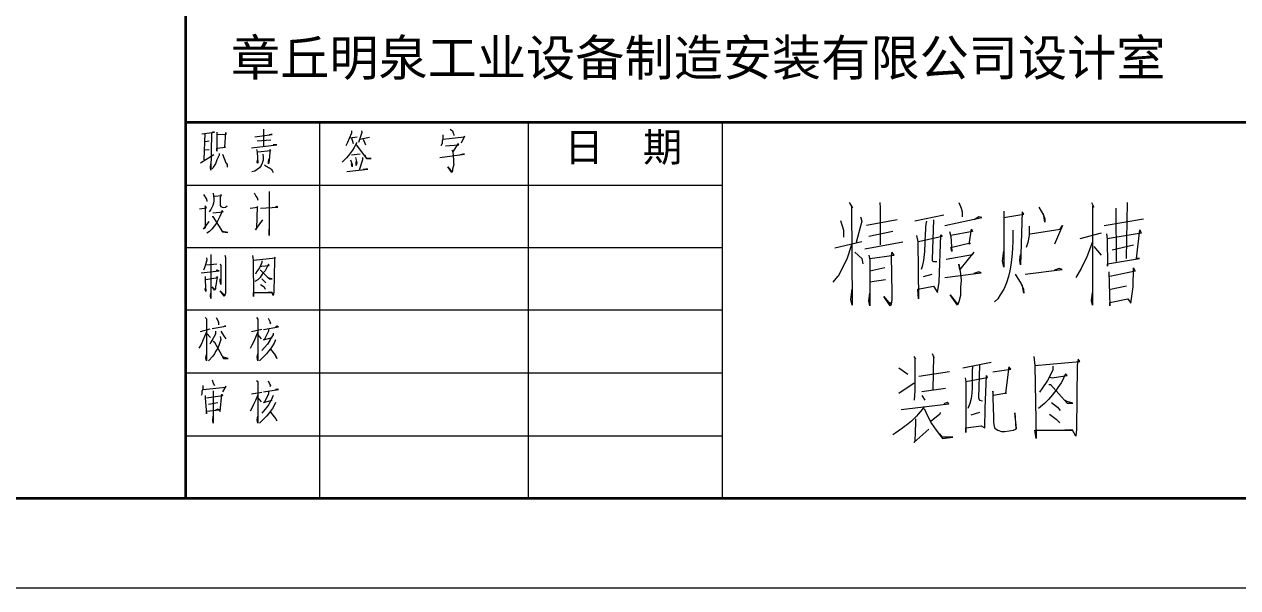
# Model space of a CAD drawing. Header units: millimetres. Extents: x 0 to 1181, y 0 to 1658.
# Drawn here: x 600.6 to 979.1, y 0.3 to 175.9 of the extents above; entities that cross this region are included whole.
import ezdxf

# ---------------------------------------------------------------- set-up
doc = ezdxf.new("R2010")
doc.units = ezdxf.units.MM
doc.layers.add('1', color=7, linetype='Continuous')

msp = doc.modelspace()

# ---------------------------------------------------------------- linework, layer by layer
at = {"layer": '1', "color": 0, "lineweight": 35}
for points in [[(650.88, 518.18), (650.88, 28.22)], [(650.88, 145.4), (1153.44, 145.4)], [(78.48, 28.22), (1153.44, 28.22)]]:
    msp.add_lwpolyline(points, dxfattribs=at)
at = {"layer": '1', "color": 0, "lineweight": 9}
for points in [[(692.64, 145.4), (692.64, 28.22)], [(757.75, 145.4), (757.75, 28.22)], [(818.28, 145.4), (818.28, 28.22)], [(655.92, 141.8), (659.88, 142.34), (659.52, 142.34), (658.98, 141.98), (658.8, 130.46), (658.62, 131.36), (658.8, 132.44)], [(656.64, 133.7), (657, 141.98)], [(660.6, 142.34), (660.6, 141.26), (660.6, 136.4), (660.6, 137.3), (663.3, 137.66), (663.12, 137.66), (663.48, 142.16), (663.48, 141.62), (660.6, 141.44)], [(672.48, 140.9), (677.88, 141.62), (677.52, 141.62), (676.98, 141.44)], [(675.18, 143.24), (675.18, 138.02)], [(702.65, 142.7), (702.65, 141.98), (701.93, 140.36), (701.39, 139.1), (700.85, 138.02)], [(702.11, 140.54), (704.45, 140.9)], [(702.65, 140.54), (703.19, 138.74)], [(705.71, 142.7), (705.89, 142.16), (704.81, 139.1)], [(705.17, 140.18), (708.23, 140.72)], [(706.25, 140.18), (706.97, 138.38)], [(731.1, 141.44), (731.1, 140.18), (730.92, 139.46), (730.92, 138.74), (730.56, 138.02)], [(731.1, 140.18), (737.94, 140.9), (737.94, 141.08), (736.86, 138.92)], [(733.44, 143.24), (734.16, 142.7), (734.34, 141.98), (734.52, 141.62), (734.52, 141.26)], [(656.82, 136.76), (658.26, 136.94)], [(658.26, 139.46), (657, 139.28)], [(671.4, 137.48), (679.32, 138.38), (678.96, 138.38), (678.24, 138.38)], [(673.02, 136.94), (673.2, 136.04), (673.38, 132.62), (673.2, 132.98), (673.38, 133.88)], [(677.52, 139.82), (673.2, 139.46)], [(673.38, 136.22), (677.52, 136.58), (677.16, 136.94), (677.16, 136.04), (676.98, 133.52), (676.8, 132.44), (676.8, 133.16), (676.98, 134.06)], [(704.09, 138.38), (707.33, 134.06), (708.77, 134.06), (707.33, 134.24), (706.79, 135.14)], [(732, 138.02), (736.14, 138.38), (735.96, 138.74), (734.16, 136.04)], [(655.56, 132.8), (659.7, 135.32)], [(661.32, 135.68), (661.32, 135.14), (660.6, 133.7), (660.24, 132.44), (659.52, 131.36), (659.16, 130.82)], [(662.4, 135.5), (663.48, 132.8), (663.84, 132.26), (663.84, 131.36)], [(702.29, 133.7), (702.83, 132.26), (702.83, 131.54), (702.65, 132.44)], [(705.35, 135.5), (702.65, 135.14)], [(703.91, 134.42), (704.27, 132.8), (704.09, 131.9), (704.09, 133.16)], [(706.07, 134.42), (706.07, 133.7), (704.99, 130.46)], [(730.2, 134.42), (737.94, 135.5), (737.4, 135.5), (736.32, 135.14)], [(701.21, 130.1), (707.69, 130.82), (707.15, 130.82), (706.25, 130.64)], [(650.88, 125.78), (818.28, 125.78)], [(656.46, 122.9), (657.36, 121.46), (657.54, 120.74)], [(672.3, 123.44), (672.84, 122.36), (673.2, 121.82), (673.38, 121.1)], [(676.98, 123.8), (676.98, 110.12), (676.98, 112.1)], [(655.2, 118.4), (657.36, 118.76), (657, 119.3), (657, 118.4), (657, 112.46), (656.46, 112.1), (658.26, 114.44)], [(671.04, 118.58), (673.38, 118.94), (673.2, 119.12), (673.02, 112.28), (672.66, 111.92), (675, 114.98)], [(674.28, 118.58), (679.68, 118.94), (679.32, 119.12), (678.78, 118.94)], [(857.88, 120.38), (858.96, 118.76), (858.6, 119.3), (858.78, 88.34), (858.42, 90.14), (858.78, 93.38)], [(867.42, 120.38), (867.6, 118.76), (867.6, 107.24)], [(892.08, 120.38), (892.8, 118.58), (893.16, 117.5), (893.16, 115.88)], [(906.12, 117.68), (906.12, 116.06), (906.12, 100.22), (905.76, 102.2), (906.12, 105.26)], [(906.12, 115.7), (912.42, 116.78), (911.88, 117.5), (911.34, 100.94), (911.16, 102.38), (911.34, 104.18)], [(917.1, 118.94), (918.54, 116.42), (918.9, 115.34), (918.9, 114.26), (918.54, 116.96)], [(933.48, 120.38), (934.2, 118.94), (933.84, 119.3), (933.84, 88.34), (933.48, 89.78), (933.84, 92.3)], [(941.04, 118.58), (941.22, 102.02)], [(944.64, 120.38), (944.28, 102.92)], [(659.16, 116.06), (659.34, 116.06), (662.4, 111.2), (664.02, 111.02), (662.4, 111.38), (662.04, 111.92)], [(855.18, 114.8), (856.08, 111.74), (856.08, 109.58)], [(861.48, 115.88), (861.84, 114.62), (860.04, 107.96)], [(872.82, 114.98), (863.28, 113.18)], [(887.4, 116.42), (878.4, 114.62)], [(884.16, 114.98), (883.8, 102.74), (883.8, 102.2), (884.16, 102.02), (885.24, 102.02)], [(887.76, 113.18), (899.28, 115.7), (898.38, 115.88), (896.94, 114.98)], [(937.44, 113.18), (949.68, 115.34)], [(871.56, 111.38), (864, 109.76)], [(878.94, 110.12), (879.3, 108.14), (879.48, 90.32), (879.3, 93.38), (884.16, 94.28), (885.42, 92.3), (885.96, 95.54), (886.5, 110.3), (886.86, 109.76), (879.48, 108.14)], [(889.2, 111.38), (889.56, 109.76), (889.92, 105.08), (889.56, 106.34), (895.68, 107.78), (895.32, 107.42), (896.04, 112.1), (896.4, 111.38), (889.56, 110.12)], [(914.04, 113), (914.04, 110.12), (913.68, 107.96), (913.14, 106.34)], [(914.4, 110.66), (923.76, 112.1), (924.48, 113.18), (921.96, 107.42)], [(936.54, 110.84), (929.88, 109.04)], [(938.16, 110.66), (938.34, 109.04), (938.52, 100.58), (938.52, 101.3), (948.42, 102.92), (947.52, 102.92), (948.6, 111.92), (948.96, 110.84), (938.34, 109.04)], [(650.88, 106.34), (818.28, 106.34)], [(858.6, 107.24), (857.16, 102.74), (855.54, 99.5), (854.46, 97.34), (854.28, 97.34), (852.84, 95.54)], [(861.84, 108.14), (853.38, 106.16)], [(862.74, 105.98), (874.62, 108.14)], [(933.84, 108.14), (932.04, 103.46), (930.24, 99.86), (928.62, 96.98)], [(934.2, 106.7), (936.54, 104)], [(939.96, 105.62), (946.62, 107.24)], [(657.36, 103.1), (657.54, 102.38), (656.82, 100.04), (656.46, 99.32)], [(658.8, 104.18), (658.8, 103.64), (658.8, 90.5), (658.62, 91.4), (658.8, 92.12)], [(663.12, 104), (663.3, 103.28), (663.3, 92.12), (663.12, 91.58), (663.12, 91.4), (662.94, 91.22), (661.68, 92.84), (663.12, 91.4)], [(671.76, 103.82), (671.94, 102.38), (672.12, 91.04), (672.12, 92.3), (677.88, 92.3), (677.52, 92.3), (676.62, 92.3)], [(672.12, 102.38), (678.96, 103.1), (678.6, 103.28), (678.6, 102.38), (678.42, 92.48), (678.24, 91.4), (677.88, 92.3)], [(859.68, 104.9), (861.84, 102.92), (862.2, 101.3)], [(864, 104), (864.36, 102.38), (864.36, 88.16), (864, 89.78), (864.36, 92.12)], [(864.36, 102.92), (871.92, 104), (871.2, 104.9), (871.02, 103.82), (871.2, 92.12), (871.2, 90.14), (871.02, 88.7), (870.66, 88.16), (868.68, 91.04), (870.66, 88.7), (871.02, 89.24)], [(888.12, 102.74), (896.4, 104.18), (896.76, 104.9), (892.44, 99.5), (892.08, 101.12), (892.62, 98.24), (892.8, 96.08), (892.62, 94.1), (892.62, 91.4), (892.08, 89.42), (891.72, 88.34), (889.38, 91.58), (891.72, 88.7)], [(655.74, 98.42), (661.32, 99.14), (661.14, 99.14), (660.78, 99.32), (660.42, 99.14)], [(657.36, 100.94), (660.6, 101.3)], [(661.68, 101.3), (661.86, 100.76), (661.86, 94.82), (661.68, 95.9), (661.68, 96.62)], [(674.28, 100.58), (674.64, 100.58), (676.98, 100.76), (676.8, 101.12), (675.72, 99.14), (674.82, 98.06), (674.1, 96.98), (673.38, 96.26), (672.48, 95.72)], [(674.64, 102.2), (674.64, 101.66), (673.92, 100.04), (673.02, 98.78), (672.66, 98.06)], [(674.1, 99.32), (674.28, 99.32), (676.98, 96.62), (677.88, 96.62), (676.98, 96.8), (676.44, 96.98)], [(869.04, 100.04), (864.36, 98.96)], [(887.76, 96.98), (899.1, 98.42), (898.38, 98.78), (896.76, 98.24)], [(912.78, 98.06), (924.3, 99.5), (923.4, 99.86), (921.96, 99.32)], [(938.88, 98.78), (939.24, 88.16), (939.24, 89.24), (944.82, 90.32), (945.72, 89.06), (946.44, 94.1), (946.62, 100.04), (947.16, 98.96), (939.24, 97.34)], [(657, 97.34), (657, 96.26), (657, 95.9), (657.18, 92.66), (657, 93.38), (657.18, 93.92)], [(657.18, 96.44), (660.96, 96.98), (660.6, 97.34), (660.6, 96.62), (660.42, 95.18), (660.24, 94.1), (660.24, 93.38), (659.88, 93.02), (659.16, 94.1), (660.06, 93.2)], [(674.28, 94.82), (675.36, 94.1), (675.72, 93.38)], [(674.64, 96.62), (675.9, 95.36)], [(869.22, 96.26), (864.36, 95.54)], [(881.1, 97.34), (883.8, 98.06)], [(909.72, 98.06), (911.52, 95), (912.24, 93.38), (912.42, 92.12), (911.88, 94.82)], [(939.42, 93.38), (944.46, 94.46)], [(650.88, 86.9), (818.28, 86.9)], [(657, 84.56), (657.54, 84.02), (657.36, 84.02), (657.36, 71.06), (657.18, 71.96), (657.36, 73.04)], [(660.42, 84.56), (660.96, 83.66), (661.14, 82.94), (661.14, 82.22)], [(673.02, 84.56), (673.38, 84.02), (673.38, 84.02), (673.38, 71.06), (673.2, 72.14), (673.38, 73.22)], [(676.62, 84.38), (677.16, 83.3), (677.34, 82.76), (677.16, 82.58)], [(657.36, 80.06), (656.82, 78.62), (656.28, 77.36), (655.74, 76.1), (655.02, 75.02)], [(658.44, 80.96), (655.38, 80.06)], [(657.36, 79.7), (658.62, 78.26)], [(660.24, 80.24), (660.24, 79.34), (659.34, 77.9), (658.8, 76.82), (658.44, 76.28)], [(659.16, 81.14), (663.48, 81.86), (663.12, 81.86), (662.76, 81.68)], [(661.86, 80.24), (662.76, 78.98), (663.48, 77.9)], [(673.38, 80.06), (672.66, 78.26), (672.12, 76.82), (671.58, 75.92), (671.04, 74.84)], [(674.64, 80.78), (671.4, 80.06)], [(678.24, 79.7), (678.24, 79.16), (677.16, 77.54), (677.16, 77.36), (676.44, 76.28), (675.54, 75.2), (674.64, 74.3)], [(675.18, 80.78), (679.86, 81.68), (679.5, 81.86), (678.96, 81.5)], [(676.8, 80.96), (676.8, 80.24), (675.36, 77.54), (675.18, 77.54), (677.88, 78.26)], [(661.68, 78.62), (661.86, 77.72), (661.32, 76.1), (660.96, 75.02), (660.24, 73.94), (659.88, 73.22), (659.34, 72.5), (658.08, 71.06)], [(659.52, 77.18), (659.88, 76.82), (662.76, 71.78), (664.2, 71.78), (662.76, 72.14), (662.4, 72.5)], [(673.38, 79.16), (674.46, 77.9)], [(677.34, 74.66), (678.96, 72.68), (679.32, 71.78), (678.78, 72.86)], [(878.04, 72.43), (878.58, 71.53), (878.4, 71.71), (878.4, 61.81), (878.22, 58.75)], [(883.8, 73.33), (884.34, 72.07), (884.16, 72.61), (883.98, 61.99)], [(915.48, 72.43), (915.84, 69.55), (916.2, 46.87), (915.84, 49.39), (927.72, 49.39), (926.82, 49.57), (925.2, 49.39)], [(873.36, 68.83), (876.24, 66.85)], [(893.34, 68.83), (902.16, 70.63)], [(898.56, 69.73), (898.2, 59.47), (898.56, 58.75), (899.46, 58.57)], [(902.7, 67.57), (908.28, 68.47), (907.74, 69.19), (906.66, 60.91), (907.02, 60.91), (902.88, 60.19), (902.7, 61.63), (902.7, 59.47), (902.88, 53.53), (902.88, 51.91), (903.06, 51.19), (903.24, 50.11), (903.78, 49.75), (904.32, 49.39), (905.4, 49.03), (906.48, 49.03), (909.18, 49.39), (909.9, 49.75), (910.08, 49.93), (909.54, 54.79), (909.9, 49.93)], [(915.84, 69.55), (929.88, 70.81), (929.34, 71.53), (928.98, 69.55), (928.8, 49.75), (928.62, 47.59), (927.54, 49.39)], [(921.42, 69.37), (921.42, 68.11), (919.8, 64.87), (918, 62.35), (917.28, 61.27)], [(650.88, 67.28), (818.28, 67.28)], [(659.16, 65.12), (659.52, 64.04), (659.88, 63.32)], [(673.02, 64.94), (673.38, 64.58), (673.38, 64.58), (673.38, 51.62), (673.2, 52.7), (673.38, 53.78)], [(676.62, 64.76), (677.16, 63.68), (677.34, 63.32), (677.16, 62.96)], [(879.66, 66.31), (889.2, 67.75)], [(894.06, 65.77), (894.24, 64.51), (894.24, 56.59), (894.24, 48.67), (894.24, 50.11), (899.1, 50.83), (900.18, 50.11), (900.36, 56.23), (900.72, 66.49), (900.9, 65.77), (894.24, 64.51)], [(656.28, 63.32), (656.28, 62.24), (655.92, 61.52), (655.92, 60.62), (655.74, 60.26)], [(656.28, 62.06), (663.48, 62.78), (663.48, 63.14), (662.4, 61.34)], [(661.5, 55.76), (661.68, 55.22), (662.22, 60.62), (662.4, 60.08), (657.36, 59.36)], [(659.52, 61.7), (659.52, 61.52), (659.52, 51.62), (659.34, 52.52), (659.52, 53.78)], [(674.64, 61.16), (671.4, 60.62)], [(675.18, 61.34), (679.86, 62.06), (679.5, 62.24), (678.96, 62.06)], [(676.8, 61.34), (676.8, 60.62), (675.36, 58.1), (675.18, 58.1), (677.88, 58.82)], [(873.36, 60.91), (878.22, 64.15)], [(880.56, 61.45), (887.94, 62.53)], [(920.16, 63.61), (920.7, 63.61), (925.92, 57.85), (927.72, 57.85), (925.92, 58.39), (925.02, 58.75)], [(657, 60.26), (657, 59.36), (657.36, 54.5), (657.36, 55.4), (661.5, 55.76), (660.96, 55.94), (660.06, 55.58)], [(658.08, 57.56), (660.96, 58.1)], [(673.38, 60.44), (672.66, 58.64), (672.12, 57.38), (671.58, 56.3), (671.04, 55.4)], [(673.38, 59.54), (674.46, 58.28)], [(874.08, 55.87), (889.02, 57.67), (888.48, 58.03), (887.4, 57.67)], [(880.56, 60.19), (881.46, 58.75)], [(921.06, 58.03), (922.86, 56.59), (923.76, 55.51)], [(677.34, 55.04), (678.96, 53.06), (679.32, 52.34), (678.78, 53.42)], [(881.28, 56.23), (882.36, 53.89), (883.62, 51.55), (885.06, 49.39), (886.68, 47.23), (887.04, 46.87), (890.28, 47.23), (887.04, 47.23), (886.14, 48.31)], [(886.32, 54.97), (886.14, 54.43), (883.44, 52.27)], [(898.56, 54.97), (895.86, 54.07)], [(920.34, 54.43), (922.5, 52.81), (923.58, 51.73)], [(878.58, 52.99), (878.58, 51.73), (878.4, 45.97), (878.04, 45.61), (882.72, 49.75)], [(650.88, 47.66), (818.28, 47.66)], [(8.82, 0.32), (1181.16, 0.32)]]:
    msp.add_lwpolyline(points, dxfattribs=at)
for points in [[(704.27, 139.1), (703.55, 137.12), (701.39, 134.42), (699.77, 132.98)], [(675, 135.5), (675.54, 132.8), (674.1, 130.46), (671.58, 129.92)], [(675.54, 132.08), (676.98, 131), (677.34, 131.54), (678.24, 129.74)], [(659.52, 123.26), (659.88, 120.92), (659.7, 119.3), (658.26, 117.5)], [(882, 114.62), (881.1, 109.58), (882, 104.36), (880.38, 99.5)], [(678.96, 77.54), (677.7, 74.84), (676.08, 73.04), (673.92, 71.06)], [(896.4, 69.37), (896.04, 65.23), (896.94, 60.01), (894.96, 56.23)], [(678.96, 58.1), (677.88, 55.4), (675.9, 53.42), (673.92, 51.62)], [(678.24, 60.26), (677.52, 58.28), (676.08, 56.3), (674.64, 54.68)], [(881.28, 56.77), (877.68, 51.91), (876.24, 51.37), (871.56, 47.95)]]:
    msp.add_open_spline(points, degree=3, dxfattribs=at)
for points, knots in [([(733.98, 136.76), (734.52, 135.86), (734.34, 133.34), (734.52, 132.26), (734.52, 132.26), (734.34, 131.54), (734.34, 131.54), (734.34, 131.54), (734.16, 130.82), (734.16, 130.82), (734.16, 130.82), (734.16, 130.28), (734.16, 130.28), (734.16, 130.28), (733.98, 129.92), (733.98, 129.92), (733.98, 129.92), (733.98, 129.74), (733.98, 129.74), (733.98, 129.74), (732.72, 131.54), (732.72, 131.54), (732.72, 131.54), (733.98, 129.92), (733.98, 129.92)], [0, 0, 0, 0, 1, 1, 1, 2, 2, 2, 3, 3, 3, 4, 4, 4, 5, 5, 5, 6, 6, 6, 7, 7, 7, 8, 8, 8, 8]), ([(659.88, 122.36), (659.88, 122.36), (662.04, 122.54), (662.04, 122.54), (662.04, 122.54), (661.86, 122.9), (661.86, 122.9), (661.86, 122.9), (661.68, 122), (661.68, 122), (661.68, 122), (661.68, 119.84), (661.68, 119.84), (661.68, 119.84), (661.68, 119.48), (661.68, 119.48), (661.68, 119.48), (661.86, 119.12), (661.86, 119.12), (662.4, 118.94), (663.3, 118.58), (663.84, 119.3)], [0, 0, 0, 0, 1, 1, 1, 2, 2, 2, 3, 3, 3, 4, 4, 4, 5, 5, 5, 6, 6, 6, 7, 7, 7, 7]), ([(659.34, 117.14), (659.34, 117.14), (662.58, 117.5), (662.58, 117.5), (662.58, 117.5), (662.22, 117.86), (662.22, 117.86), (661.68, 115.7), (659.7, 111.92), (657.54, 110.84)], [0, 0, 0, 0, 1, 1, 1, 2, 2, 2, 3, 3, 3, 3]), ([(909, 111.74), (909, 106.88), (908.82, 102.02), (907.56, 97.34), (907.56, 97.34), (907.02, 95.36), (907.02, 95.36), (907.02, 95.36), (906.12, 93.38), (906.12, 93.38), (906.12, 93.38), (905.04, 91.58), (905.04, 91.58), (905.04, 91.58), (904.32, 90.32), (904.32, 90.32), (904.32, 90.32), (903.24, 89.42), (903.24, 89.42)], [0, 0, 0, 0, 1, 1, 1, 2, 2, 2, 3, 3, 3, 4, 4, 4, 5, 5, 5, 6, 6, 6, 6]), ([(920.52, 65.95), (920.52, 65.95), (921.24, 65.77), (921.24, 65.77), (921.24, 65.77), (925.92, 66.49), (925.92, 66.49), (925.92, 66.49), (925.38, 67.03), (925.38, 67.03), (924.12, 63.61), (920.16, 58.39), (916.92, 56.23)], [0, 0, 0, 0, 1, 1, 1, 2, 2, 2, 3, 3, 3, 4, 4, 4, 4])]:
    msp.add_open_spline(points, degree=3, knots=knots, dxfattribs=at)

# ---------------------------------------------------------------- texts
at = {"attachment_point": 1}
for s, insert, char_height, width in [('{\\fSimSun|b0|i0|c134|p54;章丘明泉工业设备制造安装有限公司设计室}', (665.02, 171.14), 11.25, 924.8594), ('{\\fSimSun|b0|i0|c134|p54;日  期}', (769.05, 142.15), 9, 126.7323)]:
    msp.add_mtext(s, dxfattribs=dict(at, insert=insert, char_height=char_height, width=width))

doc.saveas('drawing.dxf')
